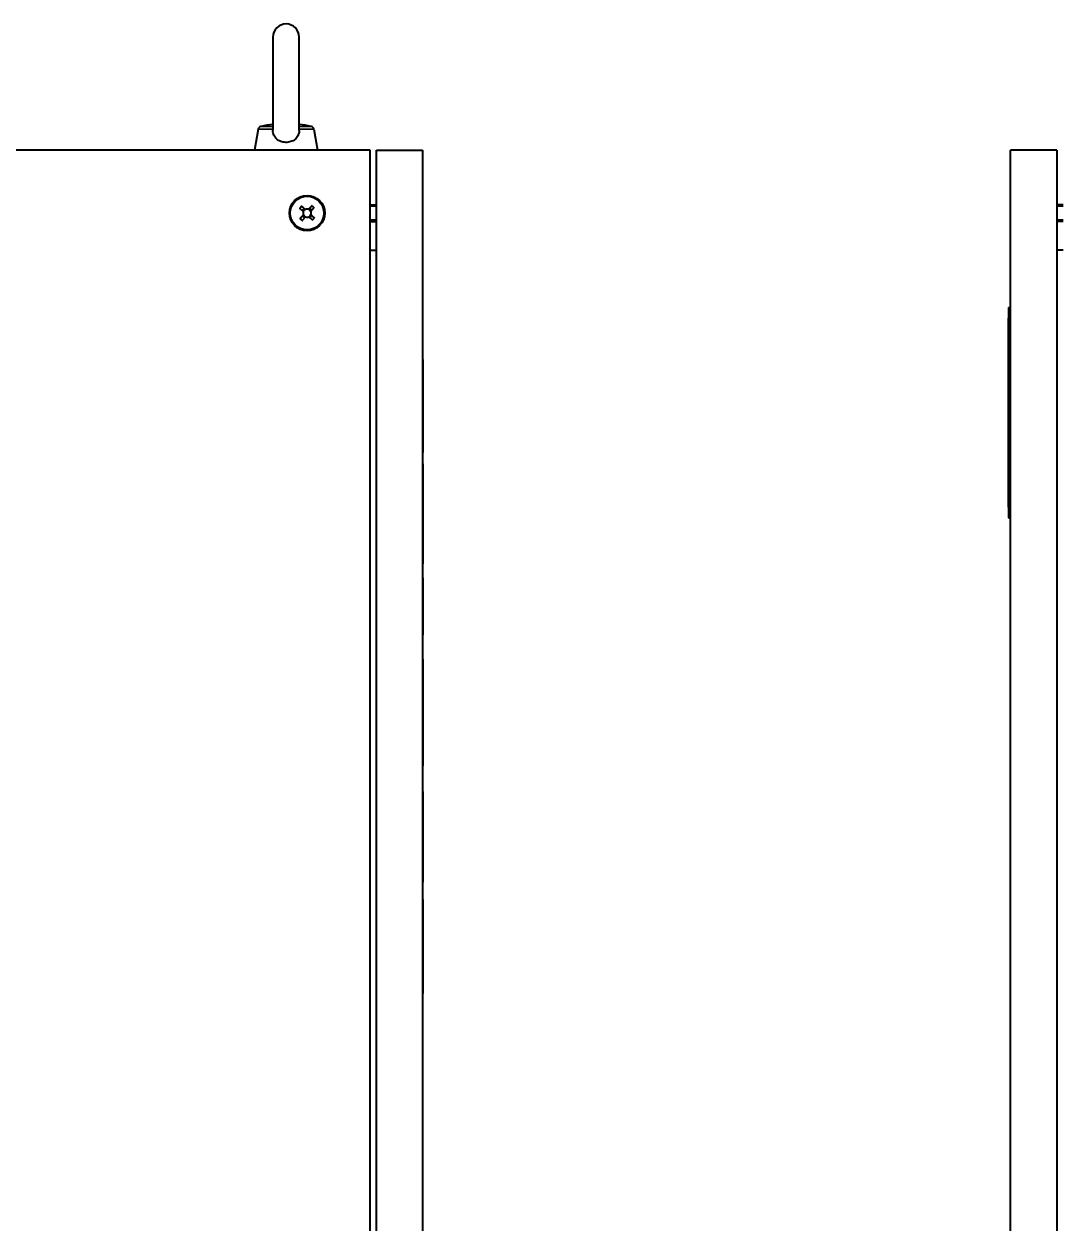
# Model space of a CAD drawing. Header units: millimetres. Extents: x 0 to 4752, y 0 to 3360.
# Drawn here: x 3189 to 3683, y 1491 to 2062 of the extents above; entities that cross this region are included whole.
import ezdxf

# ---------------------------------------------------------------- set-up
doc = ezdxf.new("R2010")
doc.units = ezdxf.units.MM
doc.header["$LTSCALE"] = 8
doc.layers.add('가시적인 것(ISO)', color=3, linetype='Continuous', lineweight=40)
doc.layers.add('가시적인 좁은 것(ISO)', color=3, linetype='Continuous', lineweight=35)

msp = doc.modelspace()

# ---------------------------------------------------------------- linework, layer by layer
at = {"layer": '가시적인 것(ISO)'}
for p, q in [((3307.459, 2055.632), (3307.459, 2011.266)), ((3319.959, 2011.266), (3319.959, 2055.632)), ((3300.463, 2011.831), (3298.709, 2001.882)), ((3326.955, 2011.831), (3328.709, 2001.882)), ((3353.709, 2001.882), (2703.709, 2001.882)), ((3353.709, 1111.882), (3353.709, 2001.882)), ((3356.709, 1251.882), (3356.709, 2001.882)), ((3356.709, 2001.882), (3378.709, 2001.882)), ((3378.709, 2001.882), (3378.709, 1251.882)), ((3680.455, 2001.882), (3658.455, 2001.882)), ((3658.455, 1111.882), (3658.455, 2001.882)), ((3680.455, 2001.882), (3680.455, 1111.882)), ((3320.275, 1974.281), (3321.046, 1975.115)), ((3321.246, 1975.123), (3322.872, 1973.621)), ((3324.405, 1973.682), (3325.907, 1975.308)), ((3326.107, 1975.316), (3326.942, 1974.545)), ((3353.709, 1975.882), (3356.709, 1975.882)), ((3683.455, 1975.882), (3680.455, 1975.882)), ((3321.909, 1972.578), (3320.283, 1974.08)), ((3320.468, 1969.419), (3321.97, 1971.045)), ((3321.31, 1968.448), (3320.476, 1969.219)), ((3321.408, 1973.06), (3322.352, 1974.083)), ((3322.53, 1969.581), (3321.508, 1970.525)), ((3323.013, 1970.082), (3321.511, 1968.456)), ((3326.171, 1968.641), (3324.545, 1970.143)), ((3324.887, 1974.183), (3325.909, 1973.239)), ((3326.01, 1970.704), (3325.066, 1969.681)), ((3326.95, 1974.344), (3325.448, 1972.719)), ((3325.509, 1971.186), (3327.135, 1969.684)), ((3327.143, 1969.483), (3326.372, 1968.649)), ((3353.709, 1967.882), (3356.709, 1967.882)), ((3683.455, 1967.882), (3680.455, 1967.882)), ((3353.709, 1954.182), (3356.709, 1954.182)), ((3683.455, 1954.182), (3680.455, 1954.182)), ((3657.455, 1926.882), (3657.455, 1826.882)), ((3657.455, 1926.882), (3658.455, 1926.882)), ((3657.455, 1921.882), (3657.445, 1921.882)), ((3657.445, 1916.882), (3657.445, 1921.882)), ((3657.455, 1916.882), (3657.445, 1916.882)), ((3657.445, 1836.882), (3657.445, 1916.882)), ((3378.709, 1902.224), (3378.809, 1902.224)), ((3378.809, 1902.224), (3378.809, 1892.921)), ((3378.709, 1892.921), (3378.809, 1892.921)), ((3378.809, 1892.921), (3378.809, 1885.036)), ((3378.709, 1857.978), (3378.809, 1857.978)), ((3378.709, 1852.589), (3378.809, 1852.589)), ((3657.455, 1836.882), (3657.445, 1836.882)), ((3657.445, 1831.882), (3657.445, 1836.882)), ((3657.455, 1831.882), (3657.445, 1831.882)), ((3657.455, 1826.882), (3658.455, 1826.882)), ((3378.709, 1804.996), (3378.809, 1804.996)), ((3378.709, 1798.245), (3378.809, 1798.245)), ((3378.809, 1798.245), (3378.809, 1771.13)), ((3378.709, 1771.13), (3378.809, 1771.13)), ((3378.709, 1759.615), (3378.809, 1759.615)), ((3378.809, 1759.615), (3378.809, 1750.312)), ((3378.709, 1750.312), (3378.809, 1750.312)), ((3378.809, 1750.312), (3378.809, 1718.091)), ((3378.709, 1718.091), (3378.809, 1718.091)), ((3378.809, 1718.091), (3378.809, 1708.788)), ((3378.709, 1708.788), (3378.809, 1708.788)), ((3378.709, 1696.592), (3378.809, 1696.592)), ((3378.809, 1696.592), (3378.809, 1653.424)), ((3378.709, 1653.424), (3378.809, 1653.424)), ((3378.709, 1645.255), (3378.809, 1645.255)), ((3378.709, 1600.498), (3378.809, 1600.498))]:
    msp.add_line(p, q, dxfattribs=at)
for radius in [8.4, 8]:
    msp.add_circle((3323.709, 1971.882), radius, dxfattribs=at)
for centre, radius, start, end in [((3313.709, 2055.632), 6.25, 0, 180), ((3302.039, 2011.553), 1.6, 102.02655, 170), ((3313.709, 1956.774), 57.608, 96.22838, 102.02655), ((3313.709, 1956.774), 57.608, 77.97345, 83.77162), ((3325.379, 2011.553), 1.6, 10, 77.97345), ((3321.15, 1975.019), 0.142, 47.27237, 137.27237), ((3326.011, 1975.212), 0.142, 47.27237, 137.27237), ((3326.846, 1974.441), 0.142, 317.27237, 47.27237), ((3320.379, 1974.184), 0.142, 137.27237, 227.27237), ((3320.572, 1969.323), 0.142, 137.27237, 227.27237), ((3321.418, 1973.051), 0.0142, 137.27237, 227.27237), ((3321.518, 1970.535), 0.0142, 137.27237, 227.27237), ((3323.709, 1971.882), 1.93, 158.85703, 205.68771), ((3323.709, 1971.882), 1.93, 115.68771, 158.85703), ((3323.709, 1971.882), 1.93, 205.68771, 248.85703), ((3322.362, 1974.073), 0.0142, 47.27237, 137.27237), ((3322.54, 1969.591), 0.0142, 227.27237, 317.27237), ((3323.709, 1971.882), 1.93, 68.85703, 115.68771), ((3323.709, 1971.882), 1.93, 248.85703, 295.68771), ((3323.709, 1971.882), 1.93, 25.68771, 68.85703), ((3323.709, 1971.882), 1.93, 295.68771, 338.85703), ((3324.878, 1974.173), 0.0142, 47.27237, 137.27237), ((3325.055, 1969.691), 0.0142, 227.27237, 317.27237), ((3323.709, 1971.882), 1.93, 338.85703, 25.68771), ((3325.9, 1973.229), 0.0142, 317.27237, 47.27237), ((3326, 1970.713), 0.0142, 317.27237, 47.27237), ((3327.038, 1969.58), 0.142, 317.27237, 47.27237), ((3321.407, 1968.552), 0.142, 227.27237, 317.27237), ((3326.268, 1968.745), 0.142, 227.27237, 317.27237)]:
    msp.add_arc(centre, radius, start, end, dxfattribs=at)
msp.add_open_spline([(3319.959, 2011.266), (3319.959, 2010.679), (3319.882, 2010.107), (3319.514, 2008.868), (3319.18, 2008.244), (3318.263, 2007.141), (3317.681, 2006.68), (3316.325, 2005.965), (3315.557, 2005.724), (3313.955, 2005.5), (3313.139, 2005.517), (3311.557, 2005.809), (3310.808, 2006.081), (3309.476, 2006.868), (3308.905, 2007.378), (3308.043, 2008.577), (3307.751, 2009.242), (3307.502, 2010.391), (3307.459, 2010.825), (3307.459, 2011.266)], degree=3, knots=[0.0577215, 0.0577215, 0.0577215, 0.0577215, 0.2389985, 0.2389985, 0.4669288, 0.4669288, 0.7034085, 0.7034085, 0.9482875, 0.9482875, 1.1919398, 1.1919398, 1.4358413, 1.4358413, 1.680633, 1.680633, 1.9138398, 1.9138398, 2.0497058, 2.0497058, 2.0497058, 2.0497058], dxfattribs=at)
for points in [[(3378.809, 1885.036), (3378.809, 1877.548), (3378.809, 1867.735), (3378.809, 1864.104)], [(3378.809, 1864.104), (3378.809, 1861.211), (3378.809, 1859.271), (3378.809, 1857.978)], [(3378.809, 1852.589), (3378.809, 1847.881), (3378.809, 1837.216), (3378.809, 1829.615)], [(3378.809, 1829.615), (3378.809, 1823.205), (3378.809, 1814.696), (3378.809, 1811.349)], [(3378.809, 1811.349), (3378.809, 1808.343), (3378.809, 1806.334), (3378.809, 1804.996)], [(3378.809, 1645.255), (3378.809, 1640.921), (3378.809, 1634.42), (3378.809, 1622.848)], [(3378.809, 1622.848), (3378.809, 1611.446), (3378.809, 1604.877), (3378.809, 1600.498)]]:
    msp.add_open_spline(points, degree=2, dxfattribs=at)
at = {"layer": '가시적인 좁은 것(ISO)'}
for p, q in [((3307.459, 2011.831), (3300.463, 2011.831)), ((3301.705, 2013.118), (3307.459, 2013.118)), ((3319.959, 2013.118), (3325.712, 2013.118)), ((3326.955, 2011.831), (3319.959, 2011.831)), ((3322.352, 1974.083), (3321.046, 1975.115)), ((3326.107, 1975.316), (3324.887, 1974.183)), ((3325.909, 1973.239), (3326.942, 1974.545)), ((3356.709, 1975.138), (3353.709, 1975.138)), ((3683.455, 1975.138), (3680.455, 1975.138)), ((3320.275, 1974.281), (3321.408, 1973.06)), ((3321.508, 1970.525), (3320.476, 1969.219)), ((3321.31, 1968.448), (3322.53, 1969.581)), ((3325.066, 1969.681), (3326.372, 1968.649)), ((3327.143, 1969.483), (3326.01, 1970.704)), ((3353.709, 1968.626), (3356.709, 1968.626)), ((3680.455, 1968.626), (3683.455, 1968.626)), ((3378.709, 1885.036), (3378.809, 1885.036)), ((3378.709, 1864.104), (3378.809, 1864.104)), ((3378.709, 1829.615), (3378.809, 1829.615)), ((3378.709, 1811.349), (3378.809, 1811.349)), ((3378.709, 1622.848), (3378.809, 1622.848))]:
    msp.add_line(p, q, dxfattribs=at)

doc.saveas('drawing.dxf')
